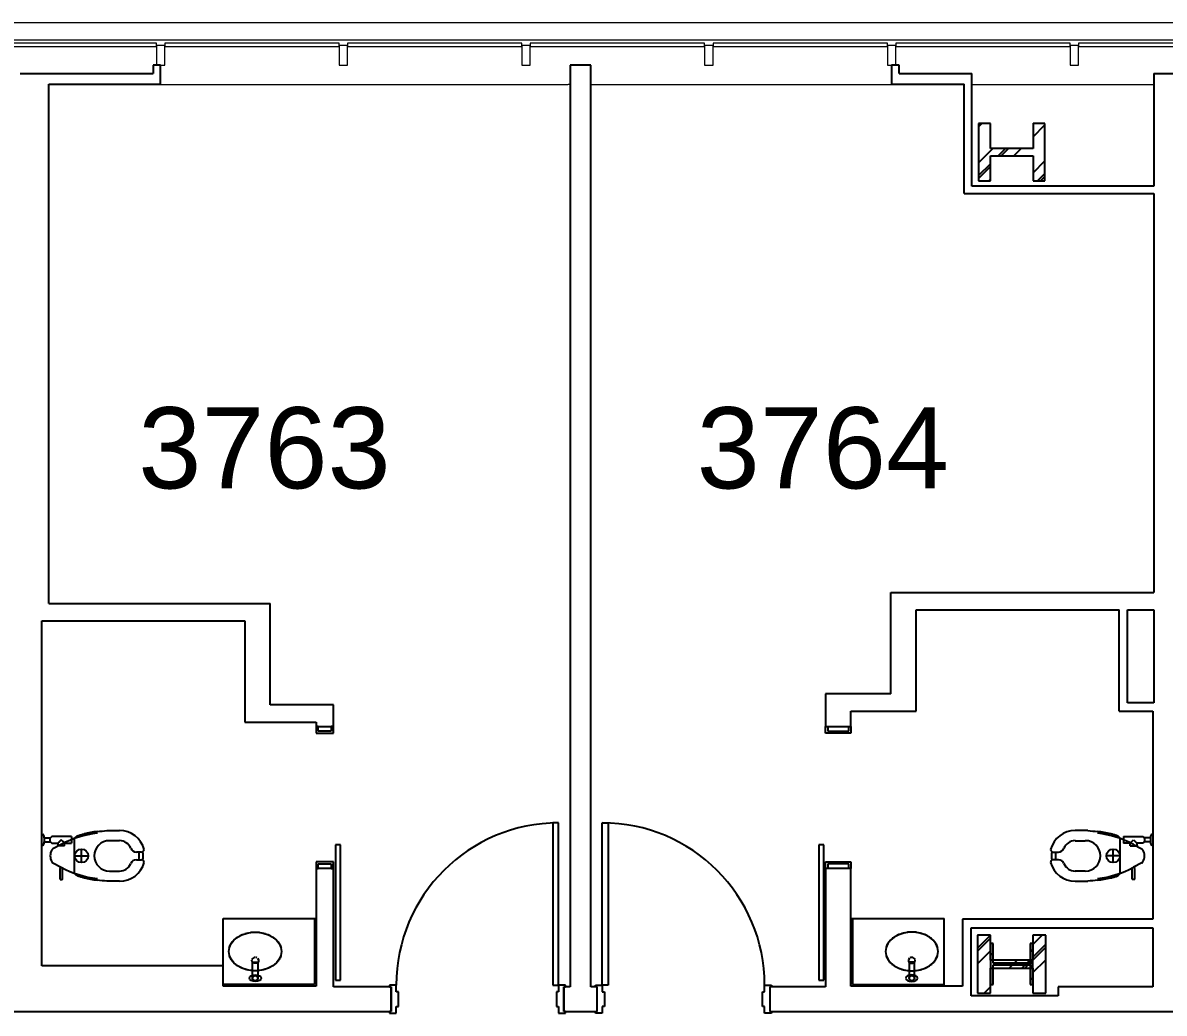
# Model space of a CAD drawing. Header units: inches. Extents: x -1169 to 5569, y -44 to 4300.
# Drawn here: x 1538.6 to 1875.9, y 3964.6 to 4257.3 of the extents above; entities that cross this region are included whole.
import ezdxf

# ---------------------------------------------------------------- set-up
doc = ezdxf.new("R2010")
doc.units = ezdxf.units.IN
doc.header["$LTSCALE"] = 96
doc.header["$MEASUREMENT"] = 0
for name, color, linetype in [('A-ANNO-ROOM', 4, 'CONTINUOUS'), ('A-COLS', 5, 'CONTINUOUS'), ('A-DOOR', 2, 'CONTINUOUS'), ('A-FLOR-PFIX', 2, 'CONTINUOUS'), ('A-GLAZ', 2, 'CONTINUOUS'), ('A-WALL-FULL', 6, 'CONTINUOUS')]:
    doc.layers.add(name, color=color, linetype=linetype)
doc.styles.add('Arial', font='arial.ttf')

msp = doc.modelspace()

# ---------------------------------------------------------------- linework, layer by layer
at = {"layer": 'A-COLS'}
for p, q in [((1824.53, 4227.58), (1821.03, 4227.58)), ((1821.03, 4227.58), (1821.03, 4210.58)), ((1821.03, 4226.58), (1822.03, 4227.58)), ((1824.53, 4220.17), (1824.53, 4227.58)), ((1837.13, 4227.41), (1837.3, 4227.58)), ((1840.63, 4227.58), (1837.13, 4227.58)), ((1837.13, 4227.58), (1837.13, 4220.17)), ((1837.13, 4223.67), (1840.63, 4227.17)), ((1840.63, 4210.58), (1840.63, 4227.58)), ((1821.03, 4215.91), (1825.29, 4220.17)), ((1837.13, 4220.17), (1824.53, 4220.17)), ((1826.83, 4217.98), (1829.02, 4220.17)), ((1827.7, 4217.98), (1829.89, 4220.17)), ((1831.44, 4217.98), (1833.63, 4220.17)), ((1824.53, 4210.58), (1824.53, 4217.98)), ((1824.53, 4217.98), (1837.13, 4217.98)), ((1837.13, 4217.98), (1837.13, 4210.58)), ((1837.13, 4213.01), (1840.63, 4216.51)), ((1821.03, 4212.18), (1824.53, 4215.68)), ((1821.03, 4211.31), (1824.53, 4214.81)), ((1838.43, 4210.58), (1840.63, 4212.77)), ((1821.03, 4210.58), (1824.53, 4210.58)), ((1824.03, 4210.58), (1824.53, 4211.07)), ((1837.13, 4210.58), (1840.63, 4210.58)), ((1839.3, 4210.58), (1840.63, 4211.9)), ((1820.73, 3987.53), (1820.87, 3987.68)), ((1824.55, 3987.68), (1820.73, 3987.68)), ((1820.73, 3987.68), (1820.73, 3970.48)), ((1820.73, 3983.79), (1824.55, 3987.61)), ((1820.73, 3982.92), (1824.55, 3986.74)), ((1824.55, 3980.27), (1824.55, 3987.68)), ((1837.11, 3984.9), (1839.88, 3987.68)), ((1840.93, 3987.68), (1837.11, 3987.68)), ((1837.11, 3987.68), (1837.11, 3980.27)), ((1840.93, 3970.48), (1840.93, 3987.68)), ((1825.39, 3985.13), (1824.58, 3985.13)), ((1824.58, 3985.13), (1824.58, 3973.03)), ((1825.39, 3979.33), (1825.39, 3985.13)), ((1837.08, 3985.13), (1836.27, 3985.13)), ((1836.27, 3985.13), (1836.27, 3979.33)), ((1837.08, 3983.47), (1836.27, 3982.66)), ((1837.08, 3973.03), (1837.08, 3985.13)), ((1837.11, 3981.17), (1840.93, 3984.99)), ((1837.11, 3980.29), (1840.93, 3984.12)), ((1820.73, 3979.19), (1824.55, 3983.01)), ((1837.11, 3980.27), (1824.55, 3980.27)), ((1825.39, 3982.45), (1824.58, 3981.64)), ((1830.09, 3977.89), (1832.47, 3980.27)), ((1833.83, 3977.89), (1836.21, 3980.27)), ((1834.7, 3977.89), (1837.08, 3980.27)), ((1837.11, 3976.56), (1840.93, 3980.38)), ((1824.55, 3970.48), (1824.55, 3977.89)), ((1824.55, 3977.89), (1837.11, 3977.89)), ((1836.27, 3979.33), (1825.39, 3979.33)), ((1825.39, 3973.03), (1825.39, 3978.82)), ((1825.39, 3978.82), (1836.27, 3978.82)), ((1832.94, 3979.33), (1832.42, 3978.82)), ((1837.08, 3979.74), (1836.16, 3978.82)), ((1837.08, 3978.87), (1836.27, 3978.06)), ((1836.27, 3978.82), (1836.27, 3973.03)), ((1837.11, 3977.89), (1837.11, 3970.48)), ((1837.08, 3975.13), (1836.27, 3974.32)), ((1820.73, 3970.48), (1824.55, 3970.48)), ((1822.68, 3970.48), (1824.55, 3972.34)), ((1824.58, 3973.03), (1825.39, 3973.03)), ((1836.27, 3973.03), (1837.08, 3973.03)), ((1837.11, 3970.48), (1840.93, 3970.48))]:
    msp.add_line(p, q, dxfattribs=at)
at = {"layer": 'A-DOOR'}
for p, q in [((1625.27, 4049.33), (1625.27, 4047.33)), ((1625.89, 4049.33), (1625.27, 4049.33)), ((1625.89, 4047.95), (1625.89, 4049.33)), ((1629.77, 4047.95), (1625.89, 4047.95)), ((1630.39, 4049.33), (1629.77, 4049.33)), ((1629.77, 4049.33), (1629.77, 4047.95)), ((1630.39, 4047.33), (1630.39, 4049.33)), ((1775.83, 4049.33), (1776.45, 4049.33)), ((1775.83, 4047.33), (1775.83, 4049.33)), ((1776.45, 4049.33), (1776.45, 4047.95)), ((1776.45, 4047.95), (1782.7, 4047.95)), ((1782.7, 4049.33), (1783.33, 4049.33)), ((1782.7, 4047.95), (1782.7, 4049.33)), ((1783.33, 4049.33), (1783.33, 4047.33)), ((1625.27, 4047.33), (1630.39, 4047.33)), ((1783.33, 4047.33), (1775.83, 4047.33)), ((1695.2, 4020.83), (1695.2, 3972.83)), ((1696.95, 4020.83), (1695.2, 4020.83)), ((1696.95, 3972.83), (1696.95, 4020.83)), ((1709.83, 4020.83), (1711.58, 4020.83)), ((1709.83, 3972.83), (1709.83, 4020.83)), ((1711.58, 4020.83), (1711.58, 3972.83)), ((1632.49, 4014.33), (1630.99, 4014.33)), ((1630.99, 4014.33), (1630.99, 3974.33)), ((1632.49, 3974.33), (1632.49, 4014.33)), ((1775.33, 4014.33), (1773.83, 4014.33)), ((1773.83, 4014.33), (1773.83, 3974.33)), ((1775.33, 3974.33), (1775.33, 4014.33)), ((1625.27, 4009.33), (1625.27, 4007.33)), ((1630.39, 4009.33), (1625.27, 4009.33)), ((1625.27, 4007.33), (1625.89, 4007.33)), ((1625.89, 4007.33), (1625.89, 4008.7)), ((1625.89, 4008.7), (1629.77, 4008.7)), ((1629.77, 4008.7), (1629.77, 4007.33)), ((1629.77, 4007.33), (1630.39, 4007.33)), ((1630.39, 4007.33), (1630.39, 4009.33)), ((1775.83, 4009.33), (1783.33, 4009.33)), ((1775.83, 4007.33), (1775.83, 4009.33)), ((1776.45, 4007.33), (1775.83, 4007.33)), ((1776.45, 4008.7), (1776.45, 4007.33)), ((1782.7, 4008.7), (1776.45, 4008.7)), ((1782.7, 4007.33), (1782.7, 4008.7)), ((1783.33, 4007.33), (1782.7, 4007.33)), ((1783.33, 4009.33), (1783.33, 4007.33)), ((1630.99, 3974.33), (1632.49, 3974.33)), ((1773.83, 3974.33), (1775.33, 3974.33)), ((1646.95, 3972.83), (1646.95, 3972.33)), ((1648.95, 3972.83), (1646.95, 3972.83)), ((1646.95, 3972.33), (1647.45, 3972.33)), ((1647.45, 3972.33), (1647.45, 3965.08)), ((1648.95, 3970.89), (1648.95, 3972.83)), ((1649.58, 3970.89), (1648.95, 3970.89)), ((1649.58, 3966.51), (1649.58, 3970.89)), ((1695.2, 3972.83), (1696.95, 3972.83)), ((1696.95, 3970.89), (1696.33, 3970.89)), ((1696.33, 3970.89), (1696.33, 3966.51)), ((1698.95, 3972.83), (1696.95, 3972.83)), ((1696.95, 3972.83), (1696.95, 3970.89)), ((1698.45, 3965.08), (1698.45, 3972.33)), ((1698.45, 3972.33), (1698.95, 3972.33)), ((1698.95, 3972.33), (1698.95, 3972.83)), ((1707.83, 3972.83), (1709.83, 3972.83)), ((1707.83, 3972.33), (1707.83, 3972.83)), ((1708.33, 3972.33), (1707.83, 3972.33)), ((1708.33, 3965.08), (1708.33, 3972.33)), ((1711.58, 3972.83), (1709.83, 3972.83)), ((1709.83, 3972.83), (1709.83, 3970.89)), ((1709.83, 3970.89), (1710.45, 3970.89)), ((1710.45, 3970.89), (1710.45, 3966.51)), ((1757.2, 3970.89), (1757.83, 3970.89)), ((1757.2, 3966.51), (1757.2, 3970.89)), ((1757.83, 3972.83), (1759.83, 3972.83)), ((1757.83, 3970.89), (1757.83, 3972.83)), ((1759.33, 3972.33), (1759.33, 3965.08)), ((1759.83, 3972.33), (1759.33, 3972.33)), ((1759.83, 3972.83), (1759.83, 3972.33)), ((1648.95, 3964.58), (1648.95, 3966.51)), ((1648.95, 3966.51), (1649.58, 3966.51)), ((1696.33, 3966.51), (1696.95, 3966.51)), ((1696.95, 3966.51), (1696.95, 3964.58)), ((1709.83, 3966.51), (1709.83, 3964.58)), ((1710.45, 3966.51), (1709.83, 3966.51)), ((1757.83, 3966.51), (1757.2, 3966.51)), ((1757.83, 3964.58), (1757.83, 3966.51)), ((1647.45, 3965.08), (1646.95, 3965.08)), ((1646.95, 3965.08), (1646.95, 3964.58)), ((1646.95, 3964.58), (1648.95, 3964.58)), ((1696.95, 3964.58), (1698.95, 3964.58)), ((1698.95, 3965.08), (1698.45, 3965.08)), ((1698.95, 3964.58), (1698.95, 3965.08)), ((1707.83, 3965.08), (1708.33, 3965.08)), ((1707.83, 3964.58), (1707.83, 3965.08)), ((1709.83, 3964.58), (1707.83, 3964.58)), ((1759.83, 3964.58), (1757.83, 3964.58)), ((1759.33, 3965.08), (1759.83, 3965.08)), ((1759.83, 3965.08), (1759.83, 3964.58))]:
    msp.add_line(p, q, dxfattribs=at)
for centre, start, end in [((1696.95, 3972.83), 90, 180), ((1696.95, 3972.83), 90, 180), ((1709.83, 3972.83), 0, 90), ((1709.83, 3972.83), 0, 90)]:
    msp.add_arc(centre, 48, start, end, dxfattribs=at)
at = {"layer": 'A-FLOR-PFIX'}
for p, q in [((1544.2, 4017.38), (1544.56, 4017.38)), ((1563.47, 4018.57), (1567.2, 4018.57)), ((1853.31, 4018.57), (1849.58, 4018.57)), ((1872.58, 4017.38), (1872.22, 4017.38)), ((1544.2, 4014.27), (1544.56, 4014.27)), ((1544.95, 4016.45), (1546.77, 4016.45)), ((1544.95, 4016.45), (1544.95, 4015.2)), ((1544.95, 4015.2), (1546.77, 4015.2)), ((1552.95, 4016.82), (1547.2, 4016.82)), ((1547.2, 4014.82), (1548.95, 4014.82)), ((1549.95, 4014.44), (1547.48, 4013.11)), ((1548.9, 4014.12), (1548.9, 4013.88)), ((1548.95, 4014.82), (1548.95, 4014.07)), ((1549.09, 4014.07), (1548.95, 4014.07)), ((1549.24, 4014.07), (1549.09, 4014.07)), ((1549.69, 4014.07), (1549.24, 4014.07)), ((1550.21, 4014.07), (1549.69, 4014.07)), ((1550.45, 4014.07), (1550.21, 4014.07)), ((1550.66, 4014.07), (1550.45, 4014.07)), ((1550.95, 4014.07), (1550.66, 4014.07)), ((1550.95, 4014.07), (1550.95, 4014.82)), ((1550.95, 4014.82), (1552.95, 4014.82)), ((1552.95, 4016.82), (1552.95, 4016.53)), ((1552.95, 4016.53), (1552.95, 4016.08)), ((1552.95, 4016.08), (1552.95, 4015.82)), ((1552.95, 4015.82), (1552.95, 4015.57)), ((1552.95, 4015.57), (1552.95, 4015.32)), ((1552.95, 4015.32), (1552.95, 4014.96)), ((1552.95, 4014.96), (1552.95, 4014.82)), ((1553.85, 4006.51), (1553.85, 4015.64)), ((1567.2, 4015.57), (1564.2, 4015.57)), ((1849.58, 4015.57), (1852.58, 4015.57)), ((1862.93, 4006.51), (1862.93, 4015.64)), ((1863.83, 4016.82), (1869.58, 4016.82)), ((1863.83, 4016.82), (1863.83, 4016.53)), ((1863.83, 4016.53), (1863.83, 4016.08)), ((1863.83, 4016.08), (1863.83, 4015.82)), ((1863.83, 4015.82), (1863.83, 4015.57)), ((1863.83, 4015.57), (1863.83, 4015.32)), ((1863.83, 4015.32), (1863.83, 4014.96)), ((1863.83, 4014.96), (1863.83, 4014.82)), ((1865.83, 4014.82), (1863.83, 4014.82)), ((1865.83, 4014.07), (1865.83, 4014.82)), ((1865.83, 4014.07), (1866.12, 4014.07)), ((1866.12, 4014.07), (1866.33, 4014.07)), ((1866.33, 4014.07), (1866.57, 4014.07)), ((1866.57, 4014.07), (1867.09, 4014.07)), ((1866.83, 4014.44), (1869.3, 4013.11)), ((1867.09, 4014.07), (1867.54, 4014.07)), ((1867.54, 4014.07), (1867.69, 4014.07)), ((1867.69, 4014.07), (1867.83, 4014.07)), ((1867.83, 4014.82), (1867.83, 4014.07)), ((1869.58, 4014.82), (1867.83, 4014.82)), ((1867.88, 4014.12), (1867.88, 4013.88)), ((1871.83, 4016.45), (1870.01, 4016.45)), ((1871.83, 4015.2), (1870.01, 4015.2)), ((1871.83, 4016.45), (1871.83, 4015.2)), ((1872.58, 4014.27), (1872.22, 4014.27)), ((1553.95, 4011.07), (1557.95, 4011.07)), ((1555.95, 4009.07), (1555.95, 4013.07)), ((1573.66, 4012.21), (1572.16, 4012.21)), ((1843.12, 4012.21), (1844.62, 4012.21)), ((1862.83, 4011.07), (1858.83, 4011.07)), ((1860.83, 4009.07), (1860.83, 4013.07)), ((1547.48, 4009.04), (1549.95, 4007.71)), ((1549.34, 4007.98), (1549.45, 4007.98)), ((1549.6, 4004.21), (1549.6, 4007.36)), ((1550.31, 4004.21), (1550.31, 4007.36)), ((1572.16, 4009.93), (1573.66, 4009.93)), ((1844.62, 4009.93), (1843.12, 4009.93)), ((1866.47, 4004.21), (1866.47, 4007.36)), ((1869.3, 4009.04), (1866.83, 4007.71)), ((1867.18, 4004.21), (1867.18, 4007.36)), ((1867.44, 4007.98), (1867.33, 4007.98)), ((1549.68, 4004.12), (1550.23, 4004.12)), ((1564.2, 4006.57), (1567.2, 4006.57)), ((1852.58, 4006.57), (1849.58, 4006.57)), ((1867.1, 4004.12), (1866.55, 4004.12)), ((1567.2, 4003.57), (1563.47, 4003.57)), ((1849.58, 4003.57), (1853.31, 4003.57)), ((1597.77, 3992.58), (1625.27, 3992.58)), ((1597.77, 3972.58), (1597.77, 3992.58)), ((1624.77, 3992.58), (1624.77, 3973.08)), ((1783.33, 3992.58), (1810.83, 3992.58)), ((1783.83, 3992.58), (1783.83, 3973.08)), ((1810.83, 3972.58), (1810.83, 3992.58)), ((1600.97, 3986.19), (1602.06, 3987.08)), ((1602.06, 3987.08), (1603.37, 3987.78)), ((1603.37, 3987.78), (1604.86, 3988.27)), ((1604.86, 3988.27), (1606.45, 3988.51)), ((1606.45, 3988.51), (1608.08, 3988.51)), ((1608.08, 3988.51), (1609.67, 3988.27)), ((1609.67, 3988.27), (1611.16, 3987.78)), ((1611.16, 3987.78), (1612.47, 3987.08)), ((1612.47, 3987.08), (1613.56, 3986.19)), ((1796.12, 3987.08), (1795.03, 3986.19)), ((1797.44, 3987.78), (1796.12, 3987.08)), ((1798.92, 3988.27), (1797.44, 3987.78)), ((1800.51, 3988.51), (1798.92, 3988.27)), ((1802.14, 3988.51), (1800.51, 3988.51)), ((1803.73, 3988.27), (1802.14, 3988.51)), ((1805.22, 3987.78), (1803.73, 3988.27)), ((1806.53, 3987.08), (1805.22, 3987.78)), ((1807.62, 3986.19), (1806.53, 3987.08)), ((1599.48, 3982.83), (1599.65, 3984.02)), ((1599.63, 3983.95), (1599.71, 3984.19)), ((1599.65, 3984.02), (1600.16, 3985.15)), ((1600.16, 3985.15), (1600.97, 3986.19)), ((1613.56, 3986.19), (1614.37, 3985.15)), ((1614.37, 3985.15), (1614.88, 3984.02)), ((1614.82, 3984.19), (1614.9, 3983.95)), ((1614.88, 3984.02), (1615.05, 3982.83)), ((1793.72, 3984.02), (1793.55, 3982.83)), ((1793.77, 3984.19), (1793.7, 3983.95)), ((1794.22, 3985.15), (1793.72, 3984.02)), ((1795.03, 3986.19), (1794.22, 3985.15)), ((1808.44, 3985.15), (1807.62, 3986.19)), ((1808.94, 3984.02), (1808.44, 3985.15)), ((1808.96, 3983.95), (1808.88, 3984.19)), ((1809.11, 3982.83), (1808.94, 3984.02)), ((1599.65, 3981.64), (1599.48, 3982.83)), ((1600.16, 3980.5), (1599.65, 3981.64)), ((1600.97, 3979.47), (1600.16, 3980.5)), ((1606.27, 3980.14), (1606.29, 3980.29)), ((1606.43, 3979.73), (1606.27, 3980.14)), ((1607.94, 3980.81), (1608.23, 3980.33)), ((1608.23, 3980.33), (1608.23, 3979.85)), ((1614.37, 3980.5), (1613.56, 3979.47)), ((1614.88, 3981.64), (1614.37, 3980.5)), ((1615.05, 3982.83), (1614.88, 3981.64)), ((1793.55, 3982.83), (1793.72, 3981.64)), ((1793.72, 3981.64), (1794.22, 3980.5)), ((1794.22, 3980.5), (1795.03, 3979.47)), ((1800.65, 3980.81), (1800.37, 3980.33)), ((1800.37, 3980.33), (1800.37, 3979.85)), ((1802.16, 3979.73), (1802.32, 3980.14)), ((1802.32, 3980.14), (1802.31, 3980.29)), ((1807.62, 3979.47), (1808.44, 3980.5)), ((1808.44, 3980.5), (1808.94, 3981.64)), ((1808.94, 3981.64), (1809.11, 3982.83)), ((1602.06, 3978.58), (1600.97, 3979.47)), ((1603.37, 3977.87), (1602.06, 3978.58)), ((1604.86, 3977.39), (1603.37, 3977.87)), ((1606.45, 3977.14), (1604.86, 3977.39)), ((1606.95, 3979.38), (1606.43, 3979.73)), ((1608.08, 3977.14), (1606.45, 3977.14)), ((1606.52, 3979.68), (1608.02, 3979.68)), ((1606.52, 3974.93), (1606.52, 3979.68)), ((1607.87, 3979.37), (1606.95, 3979.38)), ((1608.05, 3979.5), (1607.87, 3979.37)), ((1608.02, 3979.68), (1608.02, 3974.93)), ((1608.23, 3979.85), (1608.05, 3979.5)), ((1609.67, 3977.39), (1608.08, 3977.14)), ((1611.16, 3977.87), (1609.67, 3977.39)), ((1612.47, 3978.58), (1611.16, 3977.87)), ((1613.56, 3979.47), (1612.47, 3978.58)), ((1795.03, 3979.47), (1796.12, 3978.58)), ((1796.12, 3978.58), (1797.44, 3977.87)), ((1797.44, 3977.87), (1798.92, 3977.39)), ((1798.92, 3977.39), (1800.51, 3977.14)), ((1800.37, 3979.85), (1800.55, 3979.5)), ((1800.51, 3977.14), (1802.14, 3977.14)), ((1800.55, 3979.5), (1800.72, 3979.37)), ((1800.58, 3979.68), (1800.58, 3974.93)), ((1802.08, 3979.68), (1800.58, 3979.68)), ((1800.72, 3979.37), (1801.64, 3979.38)), ((1801.64, 3979.38), (1802.16, 3979.73)), ((1802.08, 3974.93), (1802.08, 3979.68)), ((1802.14, 3977.14), (1803.73, 3977.39)), ((1803.73, 3977.39), (1805.22, 3977.87)), ((1805.22, 3977.87), (1806.53, 3978.58)), ((1806.53, 3978.58), (1807.62, 3979.47)), ((1624.77, 3973.08), (1597.77, 3973.08)), ((1783.83, 3973.08), (1810.83, 3973.08))]:
    msp.add_line(p, q, dxfattribs=at)
for centre, radius in [((1555.95, 4011.07), 2), ((1860.83, 4011.07), 2), ((1607.27, 3974.93), 0.75), ((1801.33, 3974.93), 0.75)]:
    msp.add_circle(centre, radius, dxfattribs=at)
for centre, radius, start, end in [((1544.51, 4017.03), 0.358, 16.7178, 81.2822), ((1542.59, 4016.45), 2.36, 0, 16.7178), ((1563.82, 3988.65), 29.29, 96.2648, 118.2642), ((1563.82, 3988.65), 29.79, 96.2648, 103.8263), ((1533.63, 4277), 260.14, 275.9435, 276.5861), ((1567.2, 4011.07), 7.5, 14.8879, 90), ((1849.58, 4011.07), 7.5, 90, 165.1121), ((1883.15, 4277), 260.14, 263.4139, 264.0565), ((1852.96, 3988.65), 29.29, 61.7358, 83.7352), ((1852.96, 3988.65), 29.79, 76.1737, 83.7352), ((1874.19, 4016.45), 2.36, 163.2822, 180), ((1872.27, 4017.03), 0.358, 98.7178, 163.2822), ((1544.51, 4014.62), 0.358, 278.7178, 343.2822), ((1542.59, 4015.2), 2.36, 343.2822, 0), ((1547.69, 4015.82), 1.12, 116.3464, 243.5621), ((1549.14, 4013.89), 0.33, 125.0019, 137.2424), ((1564.2, 4011.07), 4.5, 90, 270), ((1567.2, 4012.03), 3.55, 21.7763, 90), ((1849.58, 4012.03), 3.55, 90, 158.2237), ((1852.58, 4011.07), 4.5, 270, 90), ((1867.64, 4013.89), 0.33, 42.7576, 54.9981), ((1869.09, 4015.82), 1.12, 296.4379, 63.6536), ((1874.19, 4015.2), 2.36, 180, 196.7178), ((1872.27, 4014.62), 0.358, 196.7178, 261.2822), ((1550.38, 4011.08), 3.67, 150.8866, 209.3), ((1547.95, 4012.23), 1, 118.2642, 140.968), ((1572.16, 4014.01), 1.79, 201.7763, 270), ((1566.57, 4011.07), 6.45, 349.8161, 10.1839), ((1573.66, 4013), 0.787, 270, 0), ((1567.2, 4011.07), 7, 349.5998, 10.4002), ((1843.12, 4013), 0.787, 180, 270), ((1849.58, 4011.07), 7, 169.5998, 190.4002), ((1850.21, 4011.07), 6.45, 169.8161, 190.1839), ((1844.62, 4014.01), 1.79, 270, 338.2237), ((1868.83, 4012.23), 1, 39.032, 61.7358), ((1866.4, 4011.08), 3.67, 330.7, 29.1134), ((1547.95, 4009.92), 1, 219.5594, 241.7358), ((1549.6, 4008.39), 0.488, 215.7408, 238.3112), ((1550.11, 4008.08), 0.58, 196.8881, 221.3398), ((1549.77, 4007.36), 0.173, 122.9352, 178.9352), ((1549.56, 4007.6), 0.149, 318.6602, 41.3398), ((1563.82, 4033.5), 29.29, 241.7358, 263.7352), ((1550.34, 4007.6), 0.149, 182.3253, 221.3398), ((1550.13, 4007.36), 0.173, 1.0648, 57.0648), ((1567.2, 4011.07), 7.5, 270, 345.1121), ((1567.2, 4010.12), 3.55, 270, 338.2237), ((1572.16, 4008.14), 1.79, 90, 158.2237), ((1573.66, 4009.15), 0.787, 0, 90), ((1843.12, 4009.15), 0.787, 90, 180), ((1849.58, 4011.07), 7.5, 194.8879, 270), ((1844.62, 4008.14), 1.79, 21.7763, 90), ((1849.58, 4010.12), 3.55, 201.7763, 270), ((1852.96, 4033.5), 29.29, 276.2648, 298.2642), ((1866.65, 4007.36), 0.173, 122.9352, 178.9352), ((1866.44, 4007.6), 0.149, 318.6602, 357.6747), ((1867.22, 4007.6), 0.149, 138.6602, 221.3398), ((1866.67, 4008.08), 0.58, 318.6602, 343.1119), ((1867.01, 4007.36), 0.173, 1.0648, 57.0648), ((1867.18, 4008.39), 0.488, 301.6888, 324.2592), ((1868.83, 4009.92), 1, 298.2642, 320.4406), ((1549.71, 4004.23), 0.116, 186.3864, 251.6136), ((1550.19, 4004.23), 0.116, 288.3864, 353.6136), ((1563.82, 4033.5), 29.79, 256.1737, 263.7352), ((1533.63, 3745.15), 260.14, 83.4139, 84.0565), ((1883.15, 3745.15), 260.14, 95.9435, 96.5861), ((1852.96, 4033.5), 29.79, 276.2648, 283.8263), ((1866.59, 4004.23), 0.116, 186.3864, 251.6136), ((1867.07, 4004.23), 0.116, 288.3864, 353.6136), ((1607.27, 3980.08), 1, 91.4853, 162), ((1607.27, 3980.08), 1, 62.4389, 80.9999), ((1801.33, 3980.08), 1, 99.0001, 117.5611), ((1801.33, 3980.08), 1, 18, 88.5147)]:
    msp.add_arc(centre, radius, start, end, dxfattribs=at)
msp.add_ellipse((1549.1, 4013.06), major_axis=(0, 1.12), ratio=0.5, start_param=0.260484, end_param=0.3552, dxfattribs=at)
at = {"layer": 'A-FLOR-PFIX', "extrusion": (0, 0, -1)}
msp.add_ellipse((1867.68, 4013.06), major_axis=(0, 1.12), ratio=0.5, start_param=0.260484, end_param=0.3552, dxfattribs=at)
at = {"layer": 'A-FLOR-PFIX'}
msp.add_ellipse((1607.31, 3974.92), major_axis=(1.75, 0), ratio=0.571429, dxfattribs=at)
at = {"layer": 'A-FLOR-PFIX', "extrusion": (0, 0, -1)}
msp.add_ellipse((1801.29, 3974.92), major_axis=(-1.75, 0), ratio=0.571429, dxfattribs=at)
at = {"layer": 'A-FLOR-PFIX'}
for points, knots in [([(1553.85, 4015.64), (1553.85, 4015.76), (1553.87, 4015.96), (1553.95, 4016.2), (1554.03, 4016.36), (1554.11, 4016.49), (1554.19, 4016.58), (1554.25, 4016.66), (1554.31, 4016.72), (1554.4, 4016.8), (1554.52, 4016.89), (1554.68, 4016.98), (1554.81, 4017.04), (1554.9, 4017.07)], [0, 0, 0, 0, 0.2, 0.3, 0.4, 0.475, 0.55, 0.5875, 0.625, 0.7, 0.775, 0.85, 1, 1, 1, 1]), ([(1862.93, 4015.64), (1862.93, 4015.76), (1862.91, 4015.96), (1862.83, 4016.2), (1862.75, 4016.36), (1862.67, 4016.49), (1862.6, 4016.58), (1862.53, 4016.66), (1862.47, 4016.72), (1862.38, 4016.8), (1862.26, 4016.89), (1862.1, 4016.98), (1861.97, 4017.04), (1861.88, 4017.07)], [0, 0, 0, 0, 0.2, 0.3, 0.4, 0.475, 0.55, 0.5875, 0.625, 0.7, 0.775, 0.85, 1, 1, 1, 1]), ([(1549.17, 4015.04), (1549.16, 4015.03), (1549.14, 4015.01), (1549.11, 4014.98), (1549.08, 4014.95), (1549.06, 4014.93), (1549.03, 4014.91), (1549.01, 4014.88), (1548.99, 4014.86), (1548.98, 4014.85)], [0.625, 0.625, 0.625, 0.625, 0.65625, 0.6875, 0.71875, 0.75, 0.78125, 0.8125, 0.8749999, 0.8749999, 0.8749999, 0.8749999]), ([(1549.31, 4015.18), (1549.29, 4015.17), (1549.27, 4015.14), (1549.24, 4015.11), (1549.2, 4015.07), (1549.18, 4015.05), (1549.17, 4015.04)], [0.5000002, 0.5000002, 0.5000002, 0.5000002, 0.53125, 0.5625, 0.59375, 0.625, 0.625, 0.625, 0.625]), ([(1549.46, 4015.33), (1549.43, 4015.3), (1549.39, 4015.27), (1549.34, 4015.22), (1549.32, 4015.19), (1549.31, 4015.18)], [0.375, 0.375, 0.375, 0.375, 0.4375, 0.46875, 0.5, 0.5, 0.5, 0.5]), ([(1549.62, 4015.49), (1549.59, 4015.46), (1549.54, 4015.41), (1549.48, 4015.36), (1549.46, 4015.33)], [0.25, 0.25, 0.25, 0.25, 0.3125, 0.375, 0.375, 0.375, 0.375]), ([(1550.51, 4015.26), (1550.5, 4015.28), (1550.47, 4015.31), (1550.41, 4015.37), (1550.36, 4015.41), (1550.33, 4015.44)], [0.5714286, 0.5714286, 0.5714286, 0.5714286, 0.6071429, 0.6428571, 0.7142855, 0.7142855, 0.7142855, 0.7142855]), ([(1550.68, 4015.1), (1550.66, 4015.11), (1550.64, 4015.14), (1550.58, 4015.19), (1550.54, 4015.24), (1550.51, 4015.26)], [0.4285714, 0.4285714, 0.4285714, 0.4285714, 0.4642857, 0.5, 0.5714284, 0.5714284, 0.5714284, 0.5714284]), ([(1550.95, 4014.82), (1550.95, 4014.83), (1550.95, 4014.83), (1550.93, 4014.84), (1550.92, 4014.86), (1550.9, 4014.88), (1550.87, 4014.9), (1550.85, 4014.93), (1550.82, 4014.96), (1550.79, 4014.99), (1550.75, 4015.02), (1550.72, 4015.06), (1550.69, 4015.09), (1550.68, 4015.1)], [0, 0, 0, 0, 0.0714286, 0.1071429, 0.1428571, 0.1785714, 0.2142857, 0.25, 0.2857143, 0.3214286, 0.3571429, 0.3928571, 0.4285713, 0.4285713, 0.4285713, 0.4285713]), ([(1865.83, 4014.82), (1865.83, 4014.83), (1865.83, 4014.83), (1865.85, 4014.84), (1865.86, 4014.86), (1865.88, 4014.88), (1865.91, 4014.9), (1865.93, 4014.93), (1865.96, 4014.96), (1865.99, 4014.99), (1866.03, 4015.02), (1866.07, 4015.06), (1866.09, 4015.09), (1866.1, 4015.1)], [0, 0, 0, 0, 0.0714286, 0.1071429, 0.1428571, 0.1785714, 0.2142857, 0.25, 0.2857143, 0.3214286, 0.3571429, 0.3928571, 0.4285713, 0.4285713, 0.4285713, 0.4285713]), ([(1866.1, 4015.1), (1866.12, 4015.11), (1866.14, 4015.14), (1866.2, 4015.19), (1866.24, 4015.24), (1866.27, 4015.26)], [0.4285714, 0.4285714, 0.4285714, 0.4285714, 0.4642857, 0.5, 0.5714284, 0.5714284, 0.5714284, 0.5714284]), ([(1866.27, 4015.26), (1866.28, 4015.28), (1866.31, 4015.31), (1866.37, 4015.37), (1866.42, 4015.41), (1866.45, 4015.44)], [0.5714286, 0.5714286, 0.5714286, 0.5714286, 0.6071429, 0.6428571, 0.7142855, 0.7142855, 0.7142855, 0.7142855]), ([(1867.16, 4015.49), (1867.19, 4015.46), (1867.24, 4015.41), (1867.3, 4015.36), (1867.32, 4015.33)], [0.25, 0.25, 0.25, 0.25, 0.3125, 0.375, 0.375, 0.375, 0.375]), ([(1867.32, 4015.33), (1867.35, 4015.3), (1867.39, 4015.27), (1867.44, 4015.22), (1867.46, 4015.19), (1867.47, 4015.18)], [0.375, 0.375, 0.375, 0.375, 0.4375, 0.46875, 0.5, 0.5, 0.5, 0.5]), ([(1867.47, 4015.18), (1867.49, 4015.17), (1867.51, 4015.14), (1867.54, 4015.11), (1867.58, 4015.07), (1867.6, 4015.05), (1867.61, 4015.04)], [0.5000002, 0.5000002, 0.5000002, 0.5000002, 0.53125, 0.5625, 0.59375, 0.625, 0.625, 0.625, 0.625]), ([(1867.61, 4015.04), (1867.62, 4015.03), (1867.64, 4015.01), (1867.67, 4014.98), (1867.7, 4014.95), (1867.72, 4014.93), (1867.75, 4014.91), (1867.77, 4014.88), (1867.79, 4014.86), (1867.8, 4014.85)], [0.625, 0.625, 0.625, 0.625, 0.65625, 0.6875, 0.71875, 0.75, 0.78125, 0.8125, 0.8749999, 0.8749999, 0.8749999, 0.8749999]), ([(1554.9, 4005.08), (1554.78, 4005.12), (1554.61, 4005.2), (1554.4, 4005.34), (1554.26, 4005.47), (1554.14, 4005.62), (1554, 4005.83), (1553.88, 4006.13), (1553.85, 4006.38), (1553.85, 4006.51)], [0, 0, 0, 0, 0.2, 0.3, 0.4, 0.5, 0.6, 0.8, 1, 1, 1, 1]), ([(1861.88, 4005.08), (1862, 4005.12), (1862.17, 4005.2), (1862.38, 4005.34), (1862.52, 4005.47), (1862.64, 4005.62), (1862.78, 4005.83), (1862.9, 4006.13), (1862.93, 4006.38), (1862.93, 4006.51)], [0, 0, 0, 0, 0.2, 0.3, 0.4, 0.5, 0.6, 0.8, 1, 1, 1, 1]), ([(1601.39, 3986.57), (1601.39, 3986.57), (1601.65, 3986.79), (1601.94, 3987), (1602.24, 3987.19)], [3.8663935, 3.8663935, 3.8663935, 3.8663935, 3.8665756, 4.0199157, 4.0199157, 4.0199157, 4.0199157]), ([(1602.7, 3987.45), (1602.73, 3987.47), (1603.03, 3987.63), (1603.35, 3987.77), (1603.64, 3987.88)], [4.0945479, 4.0945479, 4.0945479, 4.0945479, 4.1082365, 4.2352464, 4.2352464, 4.2352464, 4.2352464]), ([(1604.25, 3988.1), (1604.32, 3988.12), (1604.64, 3988.21), (1604.96, 3988.29), (1605.21, 3988.34)], [4.3201203, 4.3201203, 4.3201203, 4.3201203, 4.3498975, 4.4498221, 4.4498221, 4.4498221, 4.4498221]), ([(1605.92, 3988.46), (1606.05, 3988.48), (1606.37, 3988.51), (1606.7, 3988.53), (1606.89, 3988.54)], [4.541704, 4.541704, 4.541704, 4.541704, 4.5915585, 4.6652167, 4.6652167, 4.6652167, 4.6652167]), ([(1607.64, 3988.54), (1607.83, 3988.53), (1608.16, 3988.51), (1608.48, 3988.48), (1608.61, 3988.46)], [4.7595613, 4.7595613, 4.7595613, 4.7595613, 4.8332195, 4.883074, 4.883074, 4.883074, 4.883074]), ([(1609.32, 3988.34), (1609.57, 3988.29), (1609.89, 3988.21), (1610.21, 3988.12), (1610.28, 3988.1)], [4.9749558, 4.9749558, 4.9749558, 4.9749558, 5.0748804, 5.1046577, 5.1046577, 5.1046577, 5.1046577]), ([(1610.89, 3987.88), (1611.18, 3987.77), (1611.5, 3987.63), (1611.8, 3987.47), (1611.83, 3987.45)], [5.1895316, 5.1895316, 5.1895316, 5.1895316, 5.3165414, 5.3302301, 5.3302301, 5.3302301, 5.3302301]), ([(1612.29, 3987.19), (1612.59, 3987), (1612.88, 3986.79), (1613.14, 3986.57), (1613.14, 3986.57)], [5.4048623, 5.4048623, 5.4048623, 5.4048623, 5.5582024, 5.5583845, 5.5583845, 5.5583845, 5.5583845]), ([(1796.31, 3987.19), (1796, 3987), (1795.71, 3986.79), (1795.45, 3986.57), (1795.45, 3986.57)], [5.4048623, 5.4048623, 5.4048623, 5.4048623, 5.5582024, 5.5583845, 5.5583845, 5.5583845, 5.5583845]), ([(1797.71, 3987.88), (1797.41, 3987.77), (1797.1, 3987.63), (1796.79, 3987.47), (1796.77, 3987.45)], [5.1895316, 5.1895316, 5.1895316, 5.1895316, 5.3165414, 5.3302301, 5.3302301, 5.3302301, 5.3302301]), ([(1799.28, 3988.34), (1799.02, 3988.29), (1798.7, 3988.21), (1798.38, 3988.12), (1798.31, 3988.1)], [4.9749558, 4.9749558, 4.9749558, 4.9749558, 5.0748804, 5.1046577, 5.1046577, 5.1046577, 5.1046577]), ([(1800.95, 3988.54), (1800.76, 3988.53), (1800.44, 3988.51), (1800.11, 3988.48), (1799.99, 3988.46)], [4.7595613, 4.7595613, 4.7595613, 4.7595613, 4.8332195, 4.883074, 4.883074, 4.883074, 4.883074]), ([(1802.67, 3988.46), (1802.54, 3988.48), (1802.22, 3988.51), (1801.89, 3988.53), (1801.7, 3988.54)], [4.541704, 4.541704, 4.541704, 4.541704, 4.5915585, 4.6652167, 4.6652167, 4.6652167, 4.6652167]), ([(1804.35, 3988.1), (1804.27, 3988.12), (1803.96, 3988.21), (1803.63, 3988.29), (1803.38, 3988.34)], [4.3201203, 4.3201203, 4.3201203, 4.3201203, 4.3498975, 4.4498221, 4.4498221, 4.4498221, 4.4498221]), ([(1805.89, 3987.45), (1805.86, 3987.47), (1805.56, 3987.63), (1805.24, 3987.77), (1804.95, 3987.88)], [4.0945479, 4.0945479, 4.0945479, 4.0945479, 4.1082365, 4.2352464, 4.2352464, 4.2352464, 4.2352464]), ([(1807.2, 3986.57), (1807.2, 3986.57), (1806.94, 3986.79), (1806.66, 3987), (1806.35, 3987.19)], [3.8663935, 3.8663935, 3.8663935, 3.8663935, 3.8665756, 4.0199157, 4.0199157, 4.0199157, 4.0199157]), ([(1599.67, 3984.06), (1599.68, 3984.1), (1599.8, 3984.49), (1599.99, 3984.88), (1600.2, 3985.22)], [3.3659921, 3.3659921, 3.3659921, 3.3659921, 3.3832536, 3.5832545, 3.5832545, 3.5832545, 3.5832545]), ([(1600.22, 3985.25), (1600.26, 3985.31), (1600.5, 3985.67), (1600.8, 3986.02), (1601.08, 3986.28)], [3.5903916, 3.5903916, 3.5903916, 3.5903916, 3.6249146, 3.8026973, 3.8026973, 3.8026973, 3.8026973]), ([(1613.45, 3986.28), (1613.73, 3986.02), (1614.01, 3985.67), (1614.27, 3985.31), (1614.31, 3985.26)], [5.6220806, 5.6220806, 5.6220806, 5.6220806, 5.7998634, 5.8343864, 5.8343864, 5.8343864, 5.8343864]), ([(1614.33, 3985.22), (1614.54, 3984.88), (1614.75, 3984.49), (1614.85, 3984.1), (1614.85, 3984.06)], [5.8415235, 5.8415235, 5.8415235, 5.8415235, 6.0415243, 6.0587858, 6.0587858, 6.0587858, 6.0587858]), ([(1794.26, 3985.22), (1794.05, 3984.88), (1793.84, 3984.49), (1793.75, 3984.1), (1793.74, 3984.06)], [5.8415235, 5.8415235, 5.8415235, 5.8415235, 6.0415243, 6.0587858, 6.0587858, 6.0587858, 6.0587858]), ([(1795.14, 3986.28), (1794.86, 3986.02), (1794.58, 3985.67), (1794.32, 3985.31), (1794.28, 3985.26)], [5.6220806, 5.6220806, 5.6220806, 5.6220806, 5.7998634, 5.8343864, 5.8343864, 5.8343864, 5.8343864]), ([(1808.37, 3985.25), (1808.33, 3985.31), (1808.09, 3985.67), (1807.8, 3986.02), (1807.52, 3986.28)], [3.5903916, 3.5903916, 3.5903916, 3.5903916, 3.6249146, 3.8026973, 3.8026973, 3.8026973, 3.8026973]), ([(1808.92, 3984.06), (1808.91, 3984.1), (1808.79, 3984.49), (1808.61, 3984.88), (1808.39, 3985.22)], [3.3659921, 3.3659921, 3.3659921, 3.3659921, 3.3832536, 3.5832545, 3.5832545, 3.5832545, 3.5832545]), ([(1600.2, 3980.43), (1599.99, 3980.78), (1599.78, 3981.16), (1599.68, 3981.56), (1599.68, 3981.59)], [2.6999308, 2.6999308, 2.6999308, 2.6999308, 2.8999317, 2.9171932, 2.9171932, 2.9171932, 2.9171932]), ([(1601.08, 3979.37), (1600.8, 3979.64), (1600.52, 3979.98), (1600.26, 3980.34), (1600.22, 3980.4)], [2.480488, 2.480488, 2.480488, 2.480488, 2.6582707, 2.6927937, 2.6927937, 2.6927937, 2.6927937]), ([(1614.31, 3980.4), (1614.27, 3980.34), (1614.03, 3979.98), (1613.73, 3979.64), (1613.45, 3979.37)], [0.448799, 0.448799, 0.448799, 0.448799, 0.4833219, 0.6611047, 0.6611047, 0.6611047, 0.6611047]), ([(1614.86, 3981.59), (1614.85, 3981.56), (1614.73, 3981.16), (1614.54, 3980.78), (1614.33, 3980.43)], [0.2243995, 0.2243995, 0.2243995, 0.2243995, 0.241661, 0.4416618, 0.4416618, 0.4416618, 0.4416618]), ([(1793.73, 3981.59), (1793.74, 3981.56), (1793.87, 3981.16), (1794.05, 3980.78), (1794.26, 3980.43)], [0.2243995, 0.2243995, 0.2243995, 0.2243995, 0.241661, 0.4416618, 0.4416618, 0.4416618, 0.4416618]), ([(1794.29, 3980.4), (1794.33, 3980.34), (1794.57, 3979.98), (1794.86, 3979.64), (1795.14, 3979.37)], [0.448799, 0.448799, 0.448799, 0.448799, 0.4833219, 0.6611047, 0.6611047, 0.6611047, 0.6611047]), ([(1807.52, 3979.37), (1807.8, 3979.64), (1808.08, 3979.98), (1808.34, 3980.34), (1808.38, 3980.4)], [2.480488, 2.480488, 2.480488, 2.480488, 2.6582707, 2.6927937, 2.6927937, 2.6927937, 2.6927937]), ([(1808.39, 3980.43), (1808.61, 3980.78), (1808.82, 3981.16), (1808.91, 3981.56), (1808.92, 3981.59)], [2.6999308, 2.6999308, 2.6999308, 2.6999308, 2.8999317, 2.9171932, 2.9171932, 2.9171932, 2.9171932]), ([(1602.24, 3978.46), (1601.94, 3978.66), (1601.65, 3978.86), (1601.39, 3979.08), (1601.39, 3979.08)], [2.2632696, 2.2632696, 2.2632696, 2.2632696, 2.4166097, 2.4167919, 2.4167919, 2.4167919, 2.4167919]), ([(1603.64, 3977.77), (1603.35, 3977.88), (1603.03, 3978.03), (1602.73, 3978.18), (1602.7, 3978.2)], [2.0479389, 2.0479389, 2.0479389, 2.0479389, 2.1749488, 2.1886374, 2.1886374, 2.1886374, 2.1886374]), ([(1605.21, 3977.31), (1604.96, 3977.36), (1604.64, 3977.44), (1604.32, 3977.54), (1604.25, 3977.56)], [1.8333632, 1.8333632, 1.8333632, 1.8333632, 1.9332878, 1.963065, 1.963065, 1.963065, 1.963065]), ([(1606.89, 3977.11), (1606.7, 3977.12), (1606.37, 3977.14), (1606.05, 3977.18), (1605.92, 3977.19)], [1.6179686, 1.6179686, 1.6179686, 1.6179686, 1.6916268, 1.7414813, 1.7414813, 1.7414813, 1.7414813]), ([(1608.61, 3977.19), (1608.48, 3977.18), (1608.16, 3977.14), (1607.83, 3977.12), (1607.64, 3977.11)], [1.4001113, 1.4001113, 1.4001113, 1.4001113, 1.4499658, 1.523624, 1.523624, 1.523624, 1.523624]), ([(1610.28, 3977.56), (1610.21, 3977.54), (1609.89, 3977.44), (1609.57, 3977.36), (1609.32, 3977.31)], [1.1785276, 1.1785276, 1.1785276, 1.1785276, 1.2083049, 1.3082295, 1.3082295, 1.3082295, 1.3082295]), ([(1611.83, 3978.2), (1611.8, 3978.18), (1611.5, 3978.03), (1611.18, 3977.88), (1610.89, 3977.77)], [0.9529552, 0.9529552, 0.9529552, 0.9529552, 0.9666439, 1.0936537, 1.0936537, 1.0936537, 1.0936537]), ([(1613.14, 3979.08), (1613.14, 3979.08), (1612.88, 3978.86), (1612.59, 3978.66), (1612.29, 3978.46)], [0.7248008, 0.7248008, 0.7248008, 0.7248008, 0.7249829, 0.878323, 0.878323, 0.878323, 0.878323]), ([(1795.45, 3979.08), (1795.45, 3979.08), (1795.71, 3978.86), (1796, 3978.66), (1796.31, 3978.46)], [0.7248008, 0.7248008, 0.7248008, 0.7248008, 0.7249829, 0.878323, 0.878323, 0.878323, 0.878323]), ([(1796.77, 3978.2), (1796.8, 3978.18), (1797.09, 3978.03), (1797.41, 3977.88), (1797.71, 3977.77)], [0.9529552, 0.9529552, 0.9529552, 0.9529552, 0.9666439, 1.0936537, 1.0936537, 1.0936537, 1.0936537]), ([(1798.31, 3977.56), (1798.38, 3977.54), (1798.7, 3977.44), (1799.02, 3977.36), (1799.28, 3977.31)], [1.1785276, 1.1785276, 1.1785276, 1.1785276, 1.2083049, 1.3082295, 1.3082295, 1.3082295, 1.3082295]), ([(1799.99, 3977.19), (1800.11, 3977.18), (1800.44, 3977.14), (1800.76, 3977.12), (1800.95, 3977.11)], [1.4001113, 1.4001113, 1.4001113, 1.4001113, 1.4499658, 1.523624, 1.523624, 1.523624, 1.523624]), ([(1801.7, 3977.11), (1801.89, 3977.12), (1802.22, 3977.14), (1802.54, 3977.18), (1802.67, 3977.19)], [1.6179686, 1.6179686, 1.6179686, 1.6179686, 1.6916268, 1.7414813, 1.7414813, 1.7414813, 1.7414813]), ([(1803.38, 3977.31), (1803.63, 3977.36), (1803.96, 3977.44), (1804.27, 3977.54), (1804.34, 3977.56)], [1.8333632, 1.8333632, 1.8333632, 1.8333632, 1.9332878, 1.963065, 1.963065, 1.963065, 1.963065]), ([(1804.95, 3977.77), (1805.24, 3977.88), (1805.56, 3978.03), (1805.86, 3978.18), (1805.89, 3978.2)], [2.0479389, 2.0479389, 2.0479389, 2.0479389, 2.1749488, 2.1886374, 2.1886374, 2.1886374, 2.1886374]), ([(1806.35, 3978.46), (1806.66, 3978.66), (1806.95, 3978.86), (1807.2, 3979.08), (1807.2, 3979.08)], [2.2632696, 2.2632696, 2.2632696, 2.2632696, 2.4166097, 2.4167919, 2.4167919, 2.4167919, 2.4167919])]:
    msp.add_open_spline(points, degree=3, knots=knots, dxfattribs=at)
for points in [[(1554.9, 4017.07), (1555.19, 4017.16), (1555.79, 4017.34), (1556.4, 4017.5), (1556.7, 4017.57)], [(1861.88, 4017.07), (1861.59, 4017.16), (1860.99, 4017.34), (1860.38, 4017.5), (1860.08, 4017.57)], [(1548.98, 4014.85), (1548.97, 4014.84), (1548.96, 4014.83), (1548.95, 4014.82), (1548.95, 4014.82)], [(1549.78, 4015.66), (1549.73, 4015.6), (1549.67, 4015.55), (1549.62, 4015.49)], [(1549.95, 4015.82), (1549.9, 4015.77), (1549.84, 4015.71), (1549.78, 4015.66)], [(1550.14, 4015.63), (1550.08, 4015.7), (1550.02, 4015.76), (1549.95, 4015.82)], [(1550.33, 4015.44), (1550.27, 4015.51), (1550.21, 4015.57), (1550.14, 4015.63)], [(1866.45, 4015.44), (1866.51, 4015.51), (1866.57, 4015.57), (1866.64, 4015.63)], [(1866.64, 4015.63), (1866.7, 4015.7), (1866.76, 4015.76), (1866.83, 4015.82)], [(1866.83, 4015.82), (1866.88, 4015.77), (1866.94, 4015.71), (1867, 4015.66)], [(1867, 4015.66), (1867.05, 4015.6), (1867.11, 4015.55), (1867.16, 4015.49)], [(1867.8, 4014.85), (1867.81, 4014.84), (1867.82, 4014.83), (1867.83, 4014.82), (1867.83, 4014.82)], [(1556.7, 4004.58), (1556.4, 4004.65), (1555.79, 4004.81), (1555.19, 4004.99), (1554.9, 4005.08)], [(1860.08, 4004.58), (1860.38, 4004.65), (1860.99, 4004.81), (1861.59, 4004.99), (1861.88, 4005.08)]]:
    msp.add_open_spline(points, degree=3, dxfattribs=at)
at = {"layer": 'A-GLAZ', "lineweight": 13}
for p, q in [((2036.33, 4257.33), (877.12, 4257.33)), ((878.59, 4252.33), (2036.33, 4252.33)), ((1578.08, 4251.33), (1526.58, 4251.33)), ((1526.58, 4250.33), (1578.08, 4250.33)), ((1578.08, 4250.33), (1578.08, 4251.33)), ((1632.08, 4251.33), (1580.58, 4251.33)), ((1580.58, 4251.33), (1580.58, 4250.33)), ((1580.58, 4250.33), (1632.08, 4250.33)), ((1632.08, 4250.33), (1632.08, 4251.33)), ((1686.08, 4251.33), (1634.58, 4251.33)), ((1634.58, 4251.33), (1634.58, 4250.33)), ((1634.58, 4250.33), (1686.08, 4250.33)), ((1686.08, 4250.33), (1686.08, 4251.33)), ((1740.08, 4251.33), (1688.58, 4251.33)), ((1688.58, 4251.33), (1688.58, 4250.33)), ((1688.58, 4250.33), (1740.08, 4250.33)), ((1740.08, 4250.33), (1740.08, 4251.33)), ((1794.08, 4251.33), (1742.58, 4251.33)), ((1742.58, 4251.33), (1742.58, 4250.33)), ((1742.58, 4250.33), (1794.08, 4250.33)), ((1794.08, 4250.33), (1794.08, 4251.33)), ((1848.08, 4251.33), (1796.58, 4251.33)), ((1796.58, 4251.33), (1796.58, 4250.33)), ((1796.58, 4250.33), (1848.08, 4250.33)), ((1848.08, 4250.33), (1848.08, 4251.33)), ((1902.08, 4251.33), (1850.58, 4251.33)), ((1850.58, 4251.33), (1850.58, 4250.33)), ((1850.58, 4250.33), (1902.08, 4250.33)), ((1546.33, 4239.08), (1699.7, 4239.08)), ((1700.33, 4239.08), (1699.72, 4239.08)), ((1706.45, 4239.08), (1816.83, 4239.08)), ((1819.08, 4239.08), (1872.83, 4239.08))]:
    msp.add_line(p, q, dxfattribs=at)
at = {"layer": 'A-GLAZ', "lineweight": 13, "extrusion": (0, 0, -1)}
for p, q in [((1580.58, 4250.58), (1578.08, 4250.58)), ((1578.08, 4250.58), (1578.08, 4244.83)), ((1580.58, 4244.83), (1580.58, 4250.58)), ((1634.58, 4250.58), (1632.08, 4250.58)), ((1632.08, 4250.58), (1632.08, 4244.83)), ((1634.58, 4244.83), (1634.58, 4250.58)), ((1688.58, 4250.58), (1686.08, 4250.58)), ((1686.08, 4250.58), (1686.08, 4244.83)), ((1688.58, 4244.83), (1688.58, 4250.58)), ((1742.58, 4250.58), (1740.08, 4250.58)), ((1740.08, 4250.58), (1740.08, 4244.83)), ((1742.58, 4244.83), (1742.58, 4250.58)), ((1796.58, 4250.58), (1794.08, 4250.58)), ((1794.08, 4250.58), (1794.08, 4244.83)), ((1796.58, 4244.83), (1796.58, 4250.58)), ((1850.58, 4250.58), (1848.08, 4250.58)), ((1848.08, 4250.58), (1848.08, 4244.83)), ((1850.58, 4244.83), (1850.58, 4250.58)), ((1578.08, 4244.83), (1580.58, 4244.83)), ((1632.08, 4244.83), (1634.58, 4244.83)), ((1686.08, 4244.83), (1688.58, 4244.83)), ((1740.08, 4244.83), (1742.58, 4244.83)), ((1794.08, 4244.83), (1796.58, 4244.83)), ((1848.08, 4244.83), (1850.58, 4244.83))]:
    msp.add_line(p, q, dxfattribs=at)
at = {"layer": 'A-WALL-FULL'}
for p, q in [((1577.08, 4244.83), (1577.08, 4242.33)), ((1579.33, 4244.83), (1577.08, 4244.83)), ((1579.33, 4239.2), (1579.33, 4244.83)), ((1700.33, 4244.83), (1700.33, 3972.33)), ((1706.45, 4244.83), (1700.33, 4244.83)), ((1706.45, 3972.33), (1706.45, 4244.83)), ((1795.33, 4244.83), (1795.33, 4239.2)), ((1797.58, 4244.83), (1795.33, 4244.83)), ((1797.58, 4242.33), (1797.58, 4244.83)), ((1537.83, 4242.33), (1577.08, 4242.33)), ((1795.33, 4242.33), (1795.33, 4239.2)), ((1797.58, 4242.33), (1819.08, 4242.33)), ((1819.08, 4209.08), (1819.08, 4242.33)), ((1872.83, 4242.33), (1901.08, 4242.33)), ((1872.83, 4242.33), (1872.83, 4209.08)), ((1546.33, 4085.7), (1546.33, 4239.2)), ((1546.33, 4239.2), (1579.33, 4239.2)), ((1795.33, 4239.2), (1816.83, 4239.2)), ((1816.83, 4206.83), (1816.83, 4239.2)), ((1816.83, 4206.83), (1872.83, 4206.83)), ((1872.83, 4209.08), (1819.08, 4209.08)), ((1872.83, 4206.83), (1872.83, 4088.95)), ((1795.08, 4088.95), (1872.83, 4088.95)), ((1795.08, 4058.95), (1795.08, 4088.95)), ((1546.33, 4085.7), (1611.7, 4085.7)), ((1611.7, 4055.7), (1611.7, 4085.7)), ((1802.58, 4083.83), (1862.58, 4083.83)), ((1802.58, 4053.83), (1802.58, 4083.83)), ((1862.58, 4053.83), (1862.58, 4083.83)), ((1865.08, 4056.33), (1865.08, 4083.83)), ((1865.08, 4083.83), (1872.83, 4083.83)), ((1872.83, 4083.83), (1872.83, 4056.33)), ((1544.2, 4080.58), (1604.2, 4080.58)), ((1544.2, 3978.58), (1544.2, 4080.58)), ((1604.2, 4080.58), (1604.2, 4050.58)), ((1795.08, 4058.95), (1775.83, 4058.95)), ((1775.83, 4058.95), (1775.83, 4049.33)), ((1630.39, 4055.7), (1611.7, 4055.7)), ((1630.39, 4049.33), (1630.39, 4055.7)), ((1872.83, 4056.33), (1865.08, 4056.33)), ((1783.33, 4049.33), (1783.33, 4053.83)), ((1783.33, 4053.83), (1802.58, 4053.83)), ((1862.58, 4053.83), (1872.58, 4053.83)), ((1872.58, 4053.83), (1872.58, 3992.33)), ((1604.2, 4050.58), (1625.27, 4050.58)), ((1625.27, 4050.58), (1625.27, 4049.33)), ((1625.27, 4049.33), (1630.39, 4049.33)), ((1775.83, 4049.33), (1783.33, 4049.33)), ((1625.27, 4007.33), (1625.27, 3972.58)), ((1630.39, 4007.33), (1625.27, 4007.33)), ((1630.39, 3972.33), (1630.39, 4007.33)), ((1775.83, 4007.33), (1775.83, 3972.33)), ((1783.33, 4007.33), (1775.83, 4007.33)), ((1783.33, 3972.58), (1783.33, 4007.33)), ((1816.33, 3992.33), (1816.33, 3972.58)), ((1872.58, 3992.33), (1816.33, 3992.33)), ((1818.83, 3969.7), (1818.83, 3989.83)), ((1818.83, 3989.83), (1872.58, 3989.83)), ((1872.58, 3989.83), (1872.58, 3972.33)), ((1597.77, 3978.58), (1544.2, 3978.58)), ((1597.77, 3972.58), (1597.77, 3978.58)), ((1625.27, 3972.58), (1597.77, 3972.58)), ((1647.45, 3972.33), (1630.39, 3972.33)), ((1647.45, 3965.08), (1647.45, 3972.33)), ((1700.33, 3972.33), (1698.45, 3972.33)), ((1698.45, 3972.33), (1698.45, 3965.08)), ((1708.33, 3972.33), (1706.45, 3972.33)), ((1708.33, 3965.08), (1708.33, 3972.33)), ((1775.83, 3972.33), (1759.33, 3972.33)), ((1759.33, 3972.33), (1759.33, 3965.08)), ((1816.33, 3972.58), (1783.33, 3972.58)), ((1872.58, 3972.33), (1844.52, 3972.33)), ((1844.52, 3972.33), (1844.52, 3969.7)), ((1844.52, 3969.7), (1818.83, 3969.7)), ((1424.33, 3965.08), (1647.45, 3965.08)), ((1698.45, 3965.08), (1708.33, 3965.08)), ((1759.33, 3965.08), (1880.83, 3965.08))]:
    msp.add_line(p, q, dxfattribs=at)

# ---------------------------------------------------------------- texts
at = {"layer": 'A-ANNO-ROOM', "style": 'Arial'}
for s, p in [('3763', (1572.72, 4119.7)), ('3764', (1737.74, 4119.7))]:
    msp.add_text(s, height=24, dxfattribs=at).set_placement(p)

doc.saveas('drawing.dxf')
